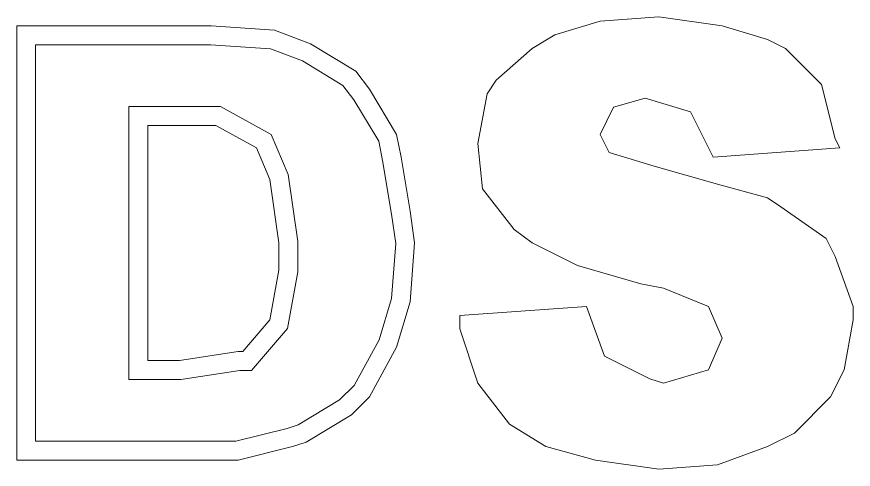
# Model space of a CAD drawing. Header units: millimetres. Extents: x 0 to 4525, y 0 to 244.
# Drawn here: x 190.75 to 235.07, y 45.6 to 69.55 of the extents above; entities that cross this region are included whole.
import ezdxf

# ---------------------------------------------------------------- set-up
doc = ezdxf.new("R2010")
doc.units = ezdxf.units.MM
doc.layers.add('Pixels', color=90, linetype='Continuous')

msp = doc.modelspace()

# ---------------------------------------------------------------- linework, layer by layer
at = {"layer": 'Pixels', "lineweight": 0}
for points in [[(235.068, 53.502), (235.068, 54.22), (234.11, 56.855), (233.631, 57.813), (231.235, 59.49), (230.517, 59.969), (227.882, 60.688), (224.528, 61.646), (222.132, 62.365), (221.653, 63.323), (222.372, 64.76), (224.049, 65.24), (226.444, 64.521), (227.642, 62.125), (234.349, 62.604), (234.11, 63.084), (233.391, 65.958), (231.475, 67.875), (230.517, 68.354), (228.121, 69.072), (224.767, 69.551), (221.653, 69.312), (219.258, 68.593), (218.06, 67.875), (216.144, 66.198), (215.665, 65.479), (215.185, 62.844), (215.425, 60.449), (217.102, 58.293), (218.06, 57.574), (220.456, 56.376), (223.809, 55.418), (225.007, 55.178), (227.403, 54.22), (228.121, 52.543), (227.403, 50.867), (225.007, 50.148), (224.288, 50.387), (221.893, 51.585), (220.935, 54.22), (214.227, 53.741), (214.227, 53.022), (215.185, 50.148), (216.862, 47.992), (216.862, 47.992), (218.779, 46.794), (221.414, 46.076), (224.767, 45.596), (227.882, 45.836), (230.517, 46.794), (231.954, 47.513), (233.87, 49.429), (234.589, 50.867)], [(206.083, 47.034), (208.478, 48.471), (209.436, 49.429), (210.874, 52.064), (210.874, 52.064), (211.592, 54.46), (211.832, 57.574), (211.592, 59.251), (211.113, 62.125), (210.874, 63.323), (209.436, 65.719), (208.718, 66.677), (206.322, 68.114), (204.406, 68.833), (201.052, 69.072), (190.751, 69.072), (190.751, 46.076), (201.052, 46.076), (202.489, 46.076), (205.364, 46.794)], [(205.662, 47.948), (207.858, 49.265), (208.627, 50.035), (209.946, 52.452), (210.603, 54.644), (210.826, 57.541), (210.604, 59.098), (210.129, 61.945), (209.927, 62.957), (208.605, 65.16), (208.035, 65.92), (205.886, 67.21), (204.19, 67.846), (201.016, 68.072), (191.751, 68.072), (191.751, 47.076), (201.052, 47.076), (202.366, 47.076), (205.084, 47.755)], [(201.551, 64.802), (204.232, 63.313), (205.137, 61.2), (205.645, 57.645), (205.645, 56.046), (205.102, 53.056), (203.189, 50.825), (202.566, 50.825), (199.452, 50.346), (196.698, 50.346), (196.698, 64.802), (199.375, 64.802)], [(201.292, 63.802), (203.448, 62.604), (204.166, 60.928), (204.645, 57.574), (204.645, 56.137), (204.166, 53.502), (202.729, 51.825), (202.489, 51.825), (199.375, 51.346), (197.698, 51.346), (197.698, 63.802), (199.375, 63.802)]]:
    msp.add_lwpolyline(points, close=True, dxfattribs=at)

doc.saveas('drawing.dxf')
